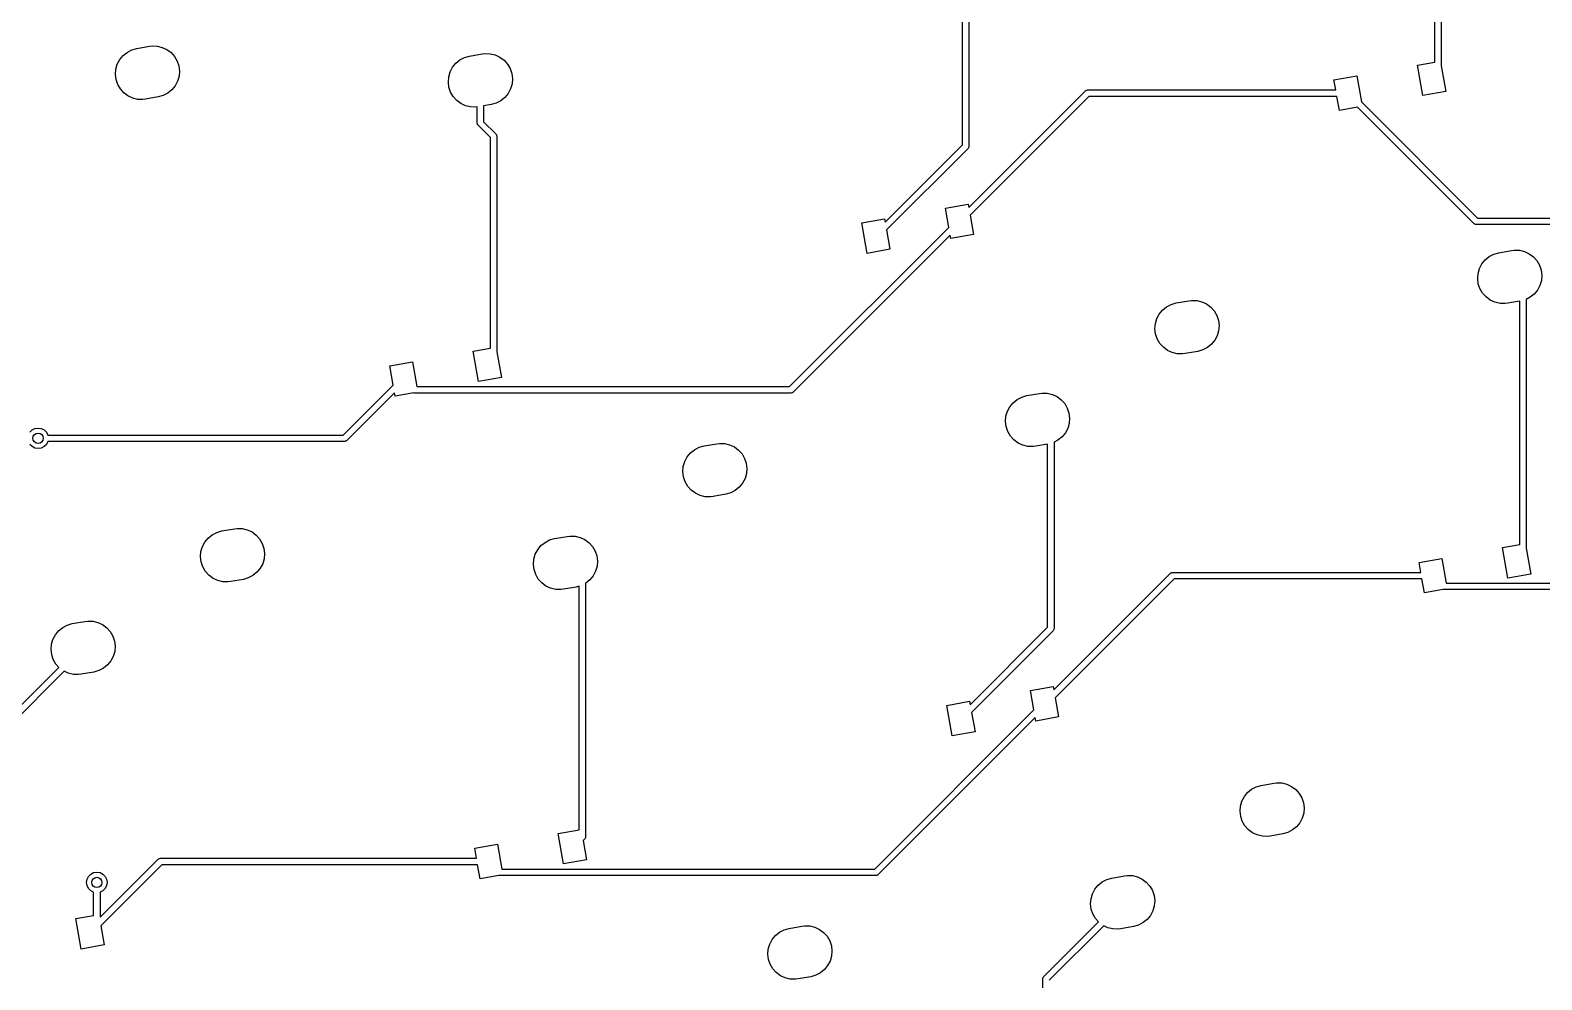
# Model space of a CAD drawing. Extents: x -73 to 321, y -180 to -25.
# Drawn here: x 192.5 to 251.3, y -130 to -93.1 of the extents above; entities that cross this region are included whole.
import ezdxf

# ---------------------------------------------------------------- set-up
doc = ezdxf.new("R2010")
doc.units = 0
doc.layers.add('BLACK', color=7, linetype='CONTINUOUS')

msp = doc.modelspace()

# ---------------------------------------------------------------- linework, layer by layer
at = {"layer": 'BLACK', "linetype": 'CONTINUOUS'}
for p, q in [((247.107, -94.3408), (247.107, -84.875)), ((247.357, -84.8015), (247.357, -94.4794)), ((228.743, -97.5568), (228.743, -90.4343)), ((228.993, -90.3607), (228.993, -97.6085)), ((196.091, -94.0847), (196.248, -93.9575)), ((196.248, -93.9575), (196.427, -93.8645)), ((196.427, -93.8645), (196.622, -93.8094)), ((196.622, -93.8094), (197.114, -93.7226)), ((197.114, -93.7226), (197.218, -93.7098)), ((197.218, -93.7098), (197.42, -93.7162)), ((197.42, -93.7162), (197.617, -93.763)), ((197.617, -93.763), (197.8, -93.8484)), ((197.8, -93.8484), (197.962, -93.9689)), ((197.962, -93.9689), (198.097, -94.1196)), ((209.57, -94.1055), (210.062, -94.0187)), ((210.062, -94.0187), (210.166, -94.0059)), ((210.166, -94.0059), (210.368, -94.0123)), ((210.368, -94.0123), (210.565, -94.0591)), ((210.565, -94.0591), (210.748, -94.1445)), ((195.796, -94.8152), (195.812, -94.6137)), ((195.812, -94.6137), (195.868, -94.4196)), ((195.868, -94.4196), (195.963, -94.2408)), ((195.963, -94.2408), (196.091, -94.0847)), ((198.097, -94.1196), (198.199, -94.2943)), ((198.199, -94.2943), (198.263, -94.4859)), ((198.263, -94.4859), (198.288, -94.6865)), ((208.817, -94.7157), (208.911, -94.5369)), ((208.911, -94.5369), (209.039, -94.3807)), ((209.039, -94.3807), (209.196, -94.2535)), ((209.196, -94.2535), (209.376, -94.1605)), ((209.376, -94.1605), (209.57, -94.1055)), ((210.748, -94.1445), (210.91, -94.265)), ((210.91, -94.265), (211.045, -94.4157)), ((211.045, -94.4157), (211.147, -94.5904)), ((211.147, -94.5904), (211.211, -94.7819)), ((246.439, -94.4586), (247.107, -94.3408)), ((246.648, -95.6403), (246.439, -94.4586)), ((247.357, -94.4794), (247.534, -95.484)), ((195.82, -95.0158), (195.796, -94.8152)), ((195.885, -95.2073), (195.82, -95.0158)), ((195.987, -95.382), (195.885, -95.2073)), ((198.215, -95.082), (198.121, -95.2608)), ((198.272, -94.8879), (198.215, -95.082)), ((198.288, -94.6865), (198.272, -94.8879)), ((208.744, -95.1113), (208.76, -94.9098)), ((208.769, -95.3119), (208.744, -95.1113)), ((208.76, -94.9098), (208.817, -94.7157)), ((211.22, -95.184), (211.163, -95.3781)), ((211.211, -94.7819), (211.236, -94.9825)), ((211.236, -94.9825), (211.22, -95.184)), ((243.19, -95.0316), (244.076, -94.8753)), ((243.258, -95.4193), (243.19, -95.0316)), ((244.076, -94.8753), (244.254, -95.8845)), ((196.121, -95.5327), (195.987, -95.382)), ((196.284, -95.6532), (196.121, -95.5327)), ((196.467, -95.7386), (196.284, -95.6532)), ((196.663, -95.7854), (196.467, -95.7386)), ((196.865, -95.7918), (196.663, -95.7854)), ((196.969, -95.779), (196.865, -95.7918)), ((197.462, -95.6922), (196.969, -95.779)), ((197.656, -95.6372), (197.462, -95.6922)), ((197.836, -95.5442), (197.656, -95.6372)), ((197.993, -95.417), (197.836, -95.5442)), ((198.121, -95.2608), (197.993, -95.417)), ((208.833, -95.5034), (208.769, -95.3119)), ((208.935, -95.6781), (208.833, -95.5034)), ((209.069, -95.8288), (208.935, -95.6781)), ((210.941, -95.7131), (210.784, -95.8402)), ((211.069, -95.5569), (210.941, -95.7131)), ((211.163, -95.3781), (211.069, -95.5569)), ((228.985, -99.9918), (233.521, -95.4559)), ((233.661, -95.6693), (229.038, -100.292)), ((233.521, -95.4559), (233.539, -95.4426)), ((233.539, -95.4426), (233.542, -95.4391)), ((233.542, -95.4391), (233.545, -95.4384)), ((233.545, -95.4384), (233.55, -95.4345)), ((233.55, -95.4345), (233.58, -95.428)), ((233.58, -95.428), (233.609, -95.4193)), ((233.609, -95.4193), (243.258, -95.4193)), ((243.302, -95.6693), (233.661, -95.6693)), ((243.398, -96.2134), (243.302, -95.6693)), ((247.534, -95.484), (246.648, -95.6403)), ((209.232, -95.9493), (209.069, -95.8288)), ((209.415, -96.0347), (209.232, -95.9493)), ((209.611, -96.0815), (209.415, -96.0347)), ((209.813, -96.0879), (209.611, -96.0815)), ((209.865, -96.0816), (209.813, -96.0879)), ((209.865, -96.7053), (209.865, -96.0816)), ((210.41, -95.9883), (210.115, -96.0403)), ((210.115, -96.0403), (210.115, -96.6535)), ((210.604, -95.9333), (210.41, -95.9883)), ((210.784, -95.8402), (210.604, -95.9333)), ((244.105, -96.0888), (243.398, -96.2134)), ((248.632, -100.616), (244.105, -96.0888)), ((244.254, -95.8845), (248.772, -100.403)), ((209.874, -96.7349), (209.865, -96.7053)), ((209.88, -96.765), (209.874, -96.7349)), ((209.884, -96.7702), (209.88, -96.765)), ((209.885, -96.7729), (209.884, -96.7702)), ((209.888, -96.7759), (209.885, -96.7729)), ((209.902, -96.7937), (209.888, -96.7759)), ((210.38, -97.272), (209.902, -96.7937)), ((210.115, -96.6535), (210.593, -97.1318)), ((210.38, -105.459), (210.38, -97.272)), ((210.593, -97.1318), (210.606, -97.1497)), ((210.606, -97.1497), (210.61, -97.1527)), ((210.61, -97.1527), (210.611, -97.1554)), ((210.611, -97.1554), (210.615, -97.1606)), ((210.615, -97.1606), (210.621, -97.1907)), ((210.621, -97.1907), (210.63, -97.2202)), ((210.63, -97.2202), (210.63, -105.598)), ((225.735, -100.565), (228.743, -97.5568)), ((228.957, -97.6969), (225.788, -100.865)), ((228.972, -97.6699), (228.957, -97.6969)), ((228.988, -97.644), (228.972, -97.6699)), ((228.989, -97.6376), (228.988, -97.644)), ((228.991, -97.6352), (228.989, -97.6376)), ((228.993, -97.6085), (228.99, -97.6306)), ((228.99, -97.6306), (228.991, -97.6352)), ((228.076, -100.018), (228.962, -99.8615)), ((228.962, -99.8615), (228.985, -99.9918)), ((224.826, -100.591), (225.712, -100.435)), ((225.712, -100.435), (225.735, -100.565)), ((228.208, -100.769), (228.076, -100.018)), ((229.038, -100.292), (229.171, -101.043)), ((248.772, -100.403), (256.831, -100.403)), ((222.019, -106.958), (228.208, -100.769)), ((228.261, -101.069), (222.159, -107.172)), ((225.034, -101.773), (224.826, -100.591)), ((225.788, -100.865), (225.921, -101.616)), ((228.284, -101.2), (228.261, -101.069)), ((229.171, -101.043), (228.284, -101.2)), ((248.659, -100.631), (248.632, -100.616)), ((248.685, -100.648), (248.659, -100.631)), ((248.691, -100.649), (248.685, -100.648)), ((248.694, -100.65), (248.691, -100.649)), ((248.699, -100.65), (248.694, -100.65)), ((248.721, -100.653), (248.699, -100.65)), ((256.883, -100.653), (248.721, -100.653)), ((225.921, -101.616), (225.034, -101.773)), ((249.605, -101.748), (250.098, -101.661)), ((250.098, -101.661), (250.202, -101.648)), ((250.202, -101.648), (250.404, -101.654)), ((250.404, -101.654), (250.6, -101.701)), ((250.6, -101.701), (250.783, -101.787)), ((248.852, -102.358), (248.946, -102.179)), ((248.946, -102.179), (249.074, -102.023)), ((249.074, -102.023), (249.231, -101.896)), ((249.231, -101.896), (249.411, -101.803)), ((249.411, -101.803), (249.605, -101.748)), ((250.783, -101.787), (250.946, -101.907)), ((250.946, -101.907), (251.08, -102.058)), ((251.08, -102.058), (251.182, -102.232)), ((251.182, -102.232), (251.247, -102.424)), ((248.779, -102.753), (248.795, -102.552)), ((248.804, -102.954), (248.779, -102.753)), ((248.795, -102.552), (248.852, -102.358)), ((251.255, -102.826), (251.199, -103.02)), ((251.247, -102.424), (251.271, -102.625)), ((251.271, -102.625), (251.255, -102.826)), ((248.868, -103.145), (248.804, -102.954)), ((248.97, -103.32), (248.868, -103.145)), ((249.105, -103.471), (248.97, -103.32)), ((250.976, -103.355), (250.819, -103.482)), ((251.104, -103.199), (250.976, -103.355)), ((251.199, -103.02), (251.104, -103.199)), ((236.395, -104.134), (236.523, -103.978)), ((236.523, -103.978), (236.68, -103.851)), ((236.68, -103.851), (236.86, -103.758)), ((236.86, -103.758), (237.054, -103.703)), ((237.054, -103.703), (237.547, -103.616)), ((237.547, -103.616), (237.65, -103.603)), ((237.65, -103.603), (237.852, -103.61)), ((237.852, -103.61), (238.049, -103.656)), ((238.049, -103.656), (238.232, -103.742)), ((238.232, -103.742), (238.395, -103.862)), ((238.395, -103.862), (238.529, -104.013)), ((238.529, -104.013), (238.631, -104.188)), ((249.267, -103.591), (249.105, -103.471)), ((249.45, -103.677), (249.267, -103.591)), ((249.647, -103.724), (249.45, -103.677)), ((249.849, -103.73), (249.647, -103.724)), ((249.953, -103.717), (249.849, -103.73)), ((250.415, -103.636), (249.953, -103.717)), ((250.415, -113.101), (250.415, -103.636)), ((250.819, -103.482), (250.665, -103.562)), ((250.665, -103.562), (250.665, -113.24)), ((236.228, -104.708), (236.244, -104.507)), ((236.244, -104.507), (236.301, -104.313)), ((236.301, -104.313), (236.395, -104.134)), ((238.631, -104.188), (238.695, -104.379)), ((238.695, -104.379), (238.72, -104.58)), ((238.72, -104.58), (238.704, -104.781)), ((236.253, -104.909), (236.228, -104.708)), ((236.317, -105.101), (236.253, -104.909)), ((236.419, -105.275), (236.317, -105.101)), ((238.553, -105.154), (238.425, -105.31)), ((238.647, -104.975), (238.553, -105.154)), ((238.704, -104.781), (238.647, -104.975)), ((209.712, -105.577), (210.38, -105.459)), ((209.921, -106.759), (209.712, -105.577)), ((210.63, -105.598), (210.807, -106.603)), ((236.553, -105.426), (236.419, -105.275)), ((236.716, -105.547), (236.553, -105.426)), ((236.899, -105.632), (236.716, -105.547)), ((237.096, -105.679), (236.899, -105.632)), ((237.298, -105.685), (237.096, -105.679)), ((237.401, -105.672), (237.298, -105.685)), ((237.894, -105.586), (237.401, -105.672)), ((238.088, -105.531), (237.894, -105.586)), ((238.268, -105.437), (238.088, -105.531)), ((238.425, -105.31), (238.268, -105.437)), ((206.462, -106.15), (207.349, -105.994)), ((206.595, -106.901), (206.462, -106.15)), ((207.349, -105.994), (207.519, -106.958)), ((204.655, -108.841), (206.595, -106.901)), ((207.519, -106.958), (222.019, -106.958)), ((210.807, -106.603), (209.921, -106.759)), ((206.648, -107.202), (204.795, -109.054)), ((206.671, -107.332), (206.648, -107.202)), ((207.398, -107.204), (206.671, -107.332)), ((207.401, -107.204), (207.398, -107.204)), ((207.404, -107.206), (207.401, -107.204)), ((207.408, -107.205), (207.404, -107.206)), ((207.43, -107.208), (207.408, -107.205)), ((222.07, -107.208), (207.43, -107.208)), ((222.1, -107.2), (222.07, -107.208)), ((222.13, -107.193), (222.1, -107.2)), ((222.135, -107.189), (222.13, -107.193)), ((222.138, -107.189), (222.135, -107.189)), ((222.141, -107.185), (222.138, -107.189)), ((222.159, -107.172), (222.141, -107.185)), ((230.582, -107.738), (230.711, -107.582)), ((230.711, -107.582), (230.868, -107.455)), ((230.868, -107.455), (231.047, -107.362)), ((231.047, -107.362), (231.242, -107.307)), ((231.242, -107.307), (231.734, -107.22)), ((231.734, -107.22), (231.838, -107.207)), ((231.838, -107.207), (232.04, -107.214)), ((232.04, -107.214), (232.237, -107.26)), ((232.237, -107.26), (232.42, -107.346)), ((232.42, -107.346), (232.582, -107.466)), ((232.582, -107.466), (232.717, -107.617)), ((230.416, -108.313), (230.432, -108.111)), ((230.432, -108.111), (230.488, -107.917)), ((230.488, -107.917), (230.582, -107.738)), ((232.717, -107.617), (232.818, -107.792)), ((232.818, -107.792), (232.883, -107.983)), ((232.883, -107.983), (232.908, -108.184)), ((192.462, -108.731), (192.551, -108.642)), ((192.551, -108.642), (192.662, -108.586)), ((192.662, -108.586), (192.786, -108.566)), ((192.786, -108.566), (192.91, -108.586)), ((192.91, -108.586), (193.021, -108.642)), ((193.021, -108.642), (193.11, -108.731)), ((193.11, -108.731), (193.166, -108.841)), ((230.44, -108.513), (230.416, -108.313)), ((230.505, -108.705), (230.44, -108.513)), ((230.606, -108.879), (230.505, -108.705)), ((232.741, -108.758), (232.612, -108.914)), ((232.835, -108.579), (232.741, -108.758)), ((232.891, -108.385), (232.835, -108.579)), ((232.908, -108.184), (232.891, -108.385)), ((192.551, -109.29), (192.462, -109.201)), ((192.662, -109.346), (192.551, -109.29)), ((192.786, -109.366), (192.662, -109.346)), ((192.91, -109.346), (192.786, -109.366)), ((193.021, -109.29), (192.91, -109.346)), ((193.11, -109.201), (193.021, -109.29)), ((193.166, -109.091), (193.11, -109.201)), ((193.166, -108.841), (204.655, -108.841)), ((204.707, -109.091), (193.166, -109.091)), ((204.736, -109.082), (204.707, -109.091)), ((204.766, -109.076), (204.736, -109.082)), ((204.771, -109.072), (204.766, -109.076)), ((204.774, -109.071), (204.771, -109.072)), ((204.777, -109.068), (204.774, -109.071)), ((204.795, -109.054), (204.777, -109.068)), ((218.317, -109.41), (218.496, -109.317)), ((218.496, -109.317), (218.691, -109.262)), ((218.691, -109.262), (219.183, -109.175)), ((219.183, -109.175), (219.287, -109.162)), ((219.287, -109.162), (219.489, -109.169)), ((219.489, -109.169), (219.685, -109.216)), ((219.685, -109.216), (219.869, -109.301)), ((219.869, -109.301), (220.031, -109.422)), ((230.741, -109.03), (230.606, -108.879)), ((230.903, -109.151), (230.741, -109.03)), ((231.086, -109.236), (230.903, -109.151)), ((231.283, -109.283), (231.086, -109.236)), ((231.485, -109.289), (231.283, -109.283)), ((231.589, -109.276), (231.485, -109.289)), ((232.051, -109.195), (231.589, -109.276)), ((232.051, -116.317), (232.051, -109.195)), ((232.455, -109.042), (232.301, -109.121)), ((232.301, -109.121), (232.301, -116.369)), ((232.612, -108.914), (232.455, -109.042)), ((217.881, -110.066), (217.937, -109.872)), ((217.937, -109.872), (218.031, -109.693)), ((218.031, -109.693), (218.16, -109.537)), ((218.16, -109.537), (218.317, -109.41)), ((220.031, -109.422), (220.166, -109.572)), ((220.166, -109.572), (220.267, -109.747)), ((220.267, -109.747), (220.332, -109.938)), ((217.864, -110.268), (217.881, -110.066)), ((217.889, -110.468), (217.864, -110.268)), ((217.953, -110.66), (217.889, -110.468)), ((220.34, -110.341), (220.284, -110.535)), ((220.332, -109.938), (220.356, -110.139)), ((220.356, -110.139), (220.34, -110.341)), ((218.055, -110.835), (217.953, -110.66)), ((218.19, -110.985), (218.055, -110.835)), ((218.352, -111.106), (218.19, -110.985)), ((218.535, -111.191), (218.352, -111.106)), ((219.725, -111.09), (219.53, -111.145)), ((219.904, -110.997), (219.725, -111.09)), ((220.061, -110.87), (219.904, -110.997)), ((220.189, -110.713), (220.061, -110.87)), ((220.284, -110.535), (220.189, -110.713)), ((218.732, -111.238), (218.535, -111.191)), ((218.934, -111.244), (218.732, -111.238)), ((219.038, -111.232), (218.934, -111.244)), ((219.53, -111.145), (219.038, -111.232)), ((199.271, -113.001), (199.399, -112.845)), ((199.399, -112.845), (199.556, -112.718)), ((199.556, -112.718), (199.735, -112.625)), ((199.735, -112.625), (199.93, -112.57)), ((199.93, -112.57), (200.422, -112.483)), ((200.422, -112.483), (200.526, -112.47)), ((200.526, -112.47), (200.728, -112.477)), ((200.728, -112.477), (200.925, -112.524)), ((200.925, -112.524), (201.108, -112.609)), ((201.108, -112.609), (201.27, -112.73)), ((201.27, -112.73), (201.405, -112.88)), ((212.684, -112.921), (212.878, -112.866)), ((212.878, -112.866), (213.37, -112.779)), ((213.37, -112.779), (213.474, -112.767)), ((213.474, -112.767), (213.676, -112.773)), ((213.676, -112.773), (213.873, -112.82)), ((213.873, -112.82), (214.056, -112.905)), ((199.104, -113.576), (199.12, -113.374)), ((199.12, -113.374), (199.176, -113.18)), ((199.176, -113.18), (199.271, -113.001)), ((201.405, -112.88), (201.507, -113.055)), ((201.507, -113.055), (201.571, -113.246)), ((201.571, -113.246), (201.596, -113.447)), ((201.596, -113.447), (201.58, -113.649)), ((212.125, -113.476), (212.219, -113.298)), ((212.219, -113.298), (212.347, -113.141)), ((212.347, -113.141), (212.504, -113.014)), ((212.504, -113.014), (212.684, -112.921)), ((214.056, -112.905), (214.218, -113.026)), ((214.218, -113.026), (214.353, -113.176)), ((214.353, -113.176), (214.455, -113.351)), ((214.455, -113.351), (214.519, -113.543)), ((249.747, -113.219), (250.415, -113.101)), ((249.956, -114.401), (249.747, -113.219)), ((250.665, -113.24), (250.842, -114.245)), ((199.128, -113.776), (199.104, -113.576)), ((199.193, -113.968), (199.128, -113.776)), ((199.295, -114.143), (199.193, -113.968)), ((201.429, -114.021), (201.301, -114.178)), ((201.523, -113.843), (201.429, -114.021)), ((201.58, -113.649), (201.523, -113.843)), ((212.052, -113.872), (212.068, -113.67)), ((212.077, -114.072), (212.052, -113.872)), ((212.068, -113.67), (212.125, -113.476)), ((214.528, -113.945), (214.471, -114.139)), ((214.519, -113.543), (214.544, -113.743)), ((214.544, -113.743), (214.528, -113.945)), ((246.498, -113.792), (247.384, -113.636)), ((246.566, -114.18), (246.498, -113.792)), ((247.384, -113.636), (247.554, -114.6)), ((199.429, -114.293), (199.295, -114.143)), ((199.592, -114.414), (199.429, -114.293)), ((199.775, -114.499), (199.592, -114.414)), ((199.971, -114.546), (199.775, -114.499)), ((200.173, -114.552), (199.971, -114.546)), ((200.277, -114.54), (200.173, -114.552)), ((200.77, -114.453), (200.277, -114.54)), ((200.964, -114.398), (200.77, -114.453)), ((201.144, -114.305), (200.964, -114.398)), ((201.301, -114.178), (201.144, -114.305)), ((212.141, -114.264), (212.077, -114.072)), ((212.243, -114.439), (212.141, -114.264)), ((212.377, -114.589), (212.243, -114.439)), ((212.54, -114.71), (212.377, -114.589)), ((214.092, -114.601), (214.081, -114.606)), ((214.081, -114.606), (214.081, -124.462)), ((214.249, -114.474), (214.092, -114.601)), ((214.377, -114.317), (214.249, -114.474)), ((214.471, -114.139), (214.377, -114.317)), ((232.293, -118.752), (236.829, -114.217)), ((236.969, -114.43), (232.346, -119.053)), ((236.829, -114.217), (236.847, -114.203)), ((236.847, -114.203), (236.85, -114.2)), ((236.85, -114.2), (236.853, -114.199)), ((236.853, -114.199), (236.858, -114.195)), ((236.858, -114.195), (236.888, -114.189)), ((236.888, -114.189), (236.917, -114.18)), ((236.917, -114.18), (246.566, -114.18)), ((246.61, -114.43), (236.969, -114.43)), ((246.706, -114.974), (246.61, -114.43)), ((247.554, -114.6), (264.702, -114.6)), ((250.842, -114.245), (249.956, -114.401)), ((212.723, -114.795), (212.54, -114.71)), ((212.919, -114.842), (212.723, -114.795)), ((213.121, -114.848), (212.919, -114.842)), ((213.225, -114.836), (213.121, -114.848)), ((213.718, -114.749), (213.225, -114.836)), ((213.831, -114.717), (213.718, -114.749)), ((213.831, -124.195), (213.831, -114.717)), ((247.433, -114.846), (246.706, -114.974)), ((247.436, -114.846), (247.433, -114.846)), ((247.439, -114.848), (247.436, -114.846)), ((247.443, -114.847), (247.439, -114.848)), ((247.465, -114.85), (247.443, -114.847)), ((264.754, -114.85), (247.465, -114.85)), ((193.586, -116.449), (193.744, -116.322)), ((193.744, -116.322), (193.923, -116.229)), ((193.923, -116.229), (194.117, -116.174)), ((194.117, -116.174), (194.61, -116.087)), ((194.61, -116.087), (194.714, -116.075)), ((194.714, -116.075), (194.916, -116.081)), ((194.916, -116.081), (195.112, -116.128)), ((195.112, -116.128), (195.296, -116.213)), ((195.296, -116.213), (195.458, -116.334)), ((195.458, -116.334), (195.593, -116.484)), ((229.043, -119.325), (232.051, -116.317)), ((232.297, -116.398), (232.296, -116.405)), ((232.299, -116.396), (232.297, -116.398)), ((232.301, -116.369), (232.298, -116.391)), ((232.298, -116.391), (232.299, -116.396)), ((193.291, -117.18), (193.308, -116.978)), ((193.308, -116.978), (193.364, -116.784)), ((193.364, -116.784), (193.458, -116.606)), ((193.458, -116.606), (193.586, -116.449)), ((195.593, -116.484), (195.694, -116.659)), ((195.694, -116.659), (195.759, -116.851)), ((195.759, -116.851), (195.783, -117.051)), ((232.265, -116.458), (229.096, -119.626)), ((232.28, -116.43), (232.265, -116.458)), ((232.296, -116.405), (232.28, -116.43)), ((193.316, -117.38), (193.291, -117.18)), ((193.38, -117.572), (193.316, -117.38)), ((193.482, -117.747), (193.38, -117.572)), ((195.711, -117.447), (195.616, -117.625)), ((195.767, -117.253), (195.711, -117.447)), ((195.783, -117.051), (195.767, -117.253)), ((191.469, -120.007), (193.599, -117.877)), ((193.801, -118.028), (191.682, -120.147)), ((193.599, -117.877), (193.482, -117.747)), ((193.962, -118.103), (193.801, -118.028)), ((194.159, -118.15), (193.962, -118.103)), ((194.361, -118.156), (194.159, -118.15)), ((194.465, -118.144), (194.361, -118.156)), ((194.957, -118.057), (194.465, -118.144)), ((195.152, -118.002), (194.957, -118.057)), ((195.331, -117.909), (195.152, -118.002)), ((195.488, -117.782), (195.331, -117.909)), ((195.616, -117.625), (195.488, -117.782)), ((231.384, -118.778), (232.27, -118.622)), ((232.27, -118.622), (232.293, -118.752)), ((228.134, -119.351), (229.02, -119.195)), ((229.02, -119.195), (229.043, -119.325)), ((231.516, -119.529), (231.384, -118.778)), ((232.346, -119.053), (232.479, -119.804)), ((225.327, -125.719), (231.516, -119.529)), ((231.569, -119.83), (225.467, -125.932)), ((228.342, -120.533), (228.134, -119.351)), ((229.096, -119.626), (229.229, -120.377)), ((231.592, -119.96), (231.569, -119.83)), ((232.479, -119.804), (231.592, -119.96)), ((229.229, -120.377), (228.342, -120.533)), ((239.703, -122.895), (239.831, -122.739)), ((239.831, -122.739), (239.988, -122.611)), ((239.988, -122.611), (240.168, -122.518)), ((240.168, -122.518), (240.362, -122.463)), ((240.362, -122.463), (240.855, -122.377)), ((240.855, -122.377), (240.958, -122.364)), ((240.958, -122.364), (241.16, -122.37)), ((241.16, -122.37), (241.357, -122.417)), ((241.357, -122.417), (241.54, -122.502)), ((241.54, -122.502), (241.702, -122.623)), ((241.702, -122.623), (241.837, -122.774)), ((241.837, -122.774), (241.939, -122.948)), ((239.536, -123.469), (239.552, -123.268)), ((239.552, -123.268), (239.609, -123.074)), ((239.609, -123.074), (239.703, -122.895)), ((241.939, -122.948), (242.003, -123.14)), ((242.003, -123.14), (242.028, -123.34)), ((242.028, -123.34), (242.012, -123.542)), ((239.561, -123.67), (239.536, -123.469)), ((239.625, -123.861), (239.561, -123.67)), ((239.727, -124.036), (239.625, -123.861)), ((239.861, -124.187), (239.727, -124.036)), ((241.861, -123.915), (241.733, -124.071)), ((241.955, -123.736), (241.861, -123.915)), ((242.012, -123.542), (241.955, -123.736)), ((213.02, -124.338), (213.831, -124.195)), ((213.229, -125.519), (213.02, -124.338)), ((214.044, -124.55), (213.983, -124.612)), ((213.983, -124.612), (214.115, -125.363)), ((214.059, -124.523), (214.044, -124.55)), ((214.076, -124.497), (214.059, -124.523)), ((214.077, -124.491), (214.076, -124.497)), ((214.078, -124.489), (214.077, -124.491)), ((214.081, -124.462), (214.078, -124.484)), ((214.078, -124.484), (214.078, -124.489)), ((240.024, -124.307), (239.861, -124.187)), ((240.207, -124.393), (240.024, -124.307)), ((240.404, -124.439), (240.207, -124.393)), ((240.606, -124.446), (240.404, -124.439)), ((240.709, -124.433), (240.606, -124.446)), ((241.202, -124.346), (240.709, -124.433)), ((241.396, -124.291), (241.202, -124.346)), ((241.576, -124.198), (241.396, -124.291)), ((241.733, -124.071), (241.576, -124.198)), ((209.77, -124.911), (210.657, -124.754)), ((209.839, -125.298), (209.77, -124.911)), ((210.657, -124.754), (210.827, -125.719)), ((195.197, -127.592), (197.454, -125.335)), ((197.594, -125.548), (195.222, -127.92)), ((197.454, -125.335), (197.471, -125.322)), ((197.471, -125.322), (197.474, -125.318)), ((197.474, -125.318), (197.477, -125.317)), ((197.477, -125.317), (197.482, -125.314)), ((197.482, -125.314), (197.512, -125.307)), ((197.512, -125.307), (197.542, -125.298)), ((197.542, -125.298), (209.839, -125.298)), ((209.883, -125.548), (197.594, -125.548)), ((209.979, -126.092), (209.883, -125.548)), ((210.827, -125.719), (225.327, -125.719)), ((214.115, -125.363), (213.229, -125.519)), ((194.672, -126.238), (194.692, -126.114)), ((194.692, -126.362), (194.672, -126.238)), ((194.692, -126.114), (194.748, -126.003)), ((194.748, -126.473), (194.692, -126.362)), ((194.748, -126.003), (194.837, -125.914)), ((194.837, -125.914), (194.948, -125.858)), ((194.948, -125.858), (195.072, -125.838)), ((195.072, -125.838), (195.196, -125.858)), ((195.196, -125.858), (195.307, -125.914)), ((195.307, -125.914), (195.396, -126.003)), ((195.396, -126.003), (195.452, -126.114)), ((195.452, -126.362), (195.396, -126.473)), ((195.452, -126.114), (195.472, -126.238)), ((195.472, -126.238), (195.452, -126.362)), ((210.706, -125.964), (209.979, -126.092)), ((210.709, -125.965), (210.706, -125.964)), ((210.712, -125.966), (210.709, -125.965)), ((210.716, -125.966), (210.712, -125.966)), ((210.738, -125.969), (210.716, -125.966)), ((225.378, -125.969), (210.738, -125.969)), ((225.408, -125.96), (225.378, -125.969)), ((225.438, -125.954), (225.408, -125.96)), ((225.443, -125.95), (225.438, -125.954)), ((225.446, -125.949), (225.443, -125.95)), ((225.449, -125.946), (225.446, -125.949)), ((225.467, -125.932), (225.449, -125.946)), ((233.89, -126.499), (234.019, -126.343)), ((234.019, -126.343), (234.176, -126.215)), ((234.176, -126.215), (234.355, -126.122)), ((234.355, -126.122), (234.55, -126.067)), ((234.55, -126.067), (235.042, -125.981)), ((235.042, -125.981), (235.146, -125.968)), ((235.146, -125.968), (235.348, -125.974)), ((235.348, -125.974), (235.545, -126.021)), ((235.545, -126.021), (235.728, -126.106)), ((235.728, -126.106), (235.89, -126.227)), ((235.89, -126.227), (236.025, -126.378)), ((236.025, -126.378), (236.126, -126.552)), ((194.837, -126.562), (194.748, -126.473)), ((194.947, -126.618), (194.837, -126.562)), ((194.947, -127.524), (194.947, -126.618)), ((195.307, -126.562), (195.197, -126.618)), ((195.197, -126.618), (195.197, -127.592)), ((195.396, -126.473), (195.307, -126.562)), ((233.724, -127.073), (233.74, -126.872)), ((233.74, -126.872), (233.796, -126.678)), ((233.796, -126.678), (233.89, -126.499)), ((236.126, -126.552), (236.191, -126.744)), ((236.191, -126.744), (236.216, -126.944)), ((236.216, -126.944), (236.199, -127.146)), ((194.26, -127.646), (194.947, -127.524)), ((233.748, -127.274), (233.724, -127.073)), ((233.813, -127.465), (233.748, -127.274)), ((233.914, -127.64), (233.813, -127.465)), ((236.049, -127.519), (235.92, -127.675)), ((236.143, -127.34), (236.049, -127.519)), ((236.199, -127.146), (236.143, -127.34)), ((194.468, -128.827), (194.26, -127.646)), ((195.222, -127.92), (195.354, -128.671)), ((221.625, -128.171), (221.804, -128.078)), ((221.804, -128.078), (221.999, -128.023)), ((221.999, -128.023), (222.491, -127.936)), ((222.491, -127.936), (222.595, -127.923)), ((222.595, -127.923), (222.797, -127.929)), ((222.797, -127.929), (222.993, -127.976)), ((222.993, -127.976), (223.177, -128.062)), ((223.177, -128.062), (223.339, -128.182)), ((231.901, -129.901), (234.031, -127.771)), ((234.234, -127.922), (232.114, -130.041)), ((234.031, -127.771), (233.914, -127.64)), ((234.394, -127.997), (234.234, -127.922)), ((234.591, -128.043), (234.394, -127.997)), ((234.793, -128.05), (234.591, -128.043)), ((234.897, -128.037), (234.793, -128.05)), ((235.389, -127.95), (234.897, -128.037)), ((235.584, -127.895), (235.389, -127.95)), ((235.763, -127.802), (235.584, -127.895)), ((235.92, -127.675), (235.763, -127.802)), ((195.354, -128.671), (194.468, -128.827)), ((221.189, -128.827), (221.245, -128.633)), ((221.245, -128.633), (221.339, -128.454)), ((221.339, -128.454), (221.468, -128.298)), ((221.468, -128.298), (221.625, -128.171)), ((223.339, -128.182), (223.474, -128.333)), ((223.474, -128.333), (223.575, -128.507)), ((223.575, -128.507), (223.64, -128.699)), ((223.64, -128.699), (223.664, -128.9)), ((221.172, -129.028), (221.189, -128.827)), ((221.197, -129.229), (221.172, -129.028)), ((221.261, -129.421), (221.197, -129.229)), ((223.592, -129.295), (223.497, -129.474)), ((223.648, -129.101), (223.592, -129.295)), ((223.664, -128.9), (223.648, -129.101)), ((221.363, -129.595), (221.261, -129.421)), ((221.498, -129.746), (221.363, -129.595)), ((221.66, -129.866), (221.498, -129.746)), ((221.843, -129.952), (221.66, -129.866)), ((222.838, -129.905), (222.346, -129.992)), ((223.033, -129.85), (222.838, -129.905)), ((223.212, -129.757), (223.033, -129.85)), ((223.369, -129.63), (223.212, -129.757)), ((223.497, -129.474), (223.369, -129.63)), ((231.886, -129.928), (231.901, -129.901)), ((222.04, -129.999), (221.843, -129.952)), ((222.242, -130.005), (222.04, -129.999)), ((222.346, -129.992), (222.242, -130.005)), ((231.864, -129.989), (231.868, -129.967)), ((231.864, -138.038), (231.864, -129.989)), ((231.867, -129.962), (231.869, -129.96)), ((231.868, -129.967), (231.867, -129.962)), ((231.869, -129.953), (231.886, -129.928)), ((231.869, -129.96), (231.869, -129.953))]:
    msp.add_line(p, q, dxfattribs=at)
at = {"layer": 'BLACK'}
for centre in [(192.786, -108.966), (195.072, -126.238)]:
    msp.add_circle(centre, 0.2, dxfattribs=at)

doc.saveas('drawing.dxf')
